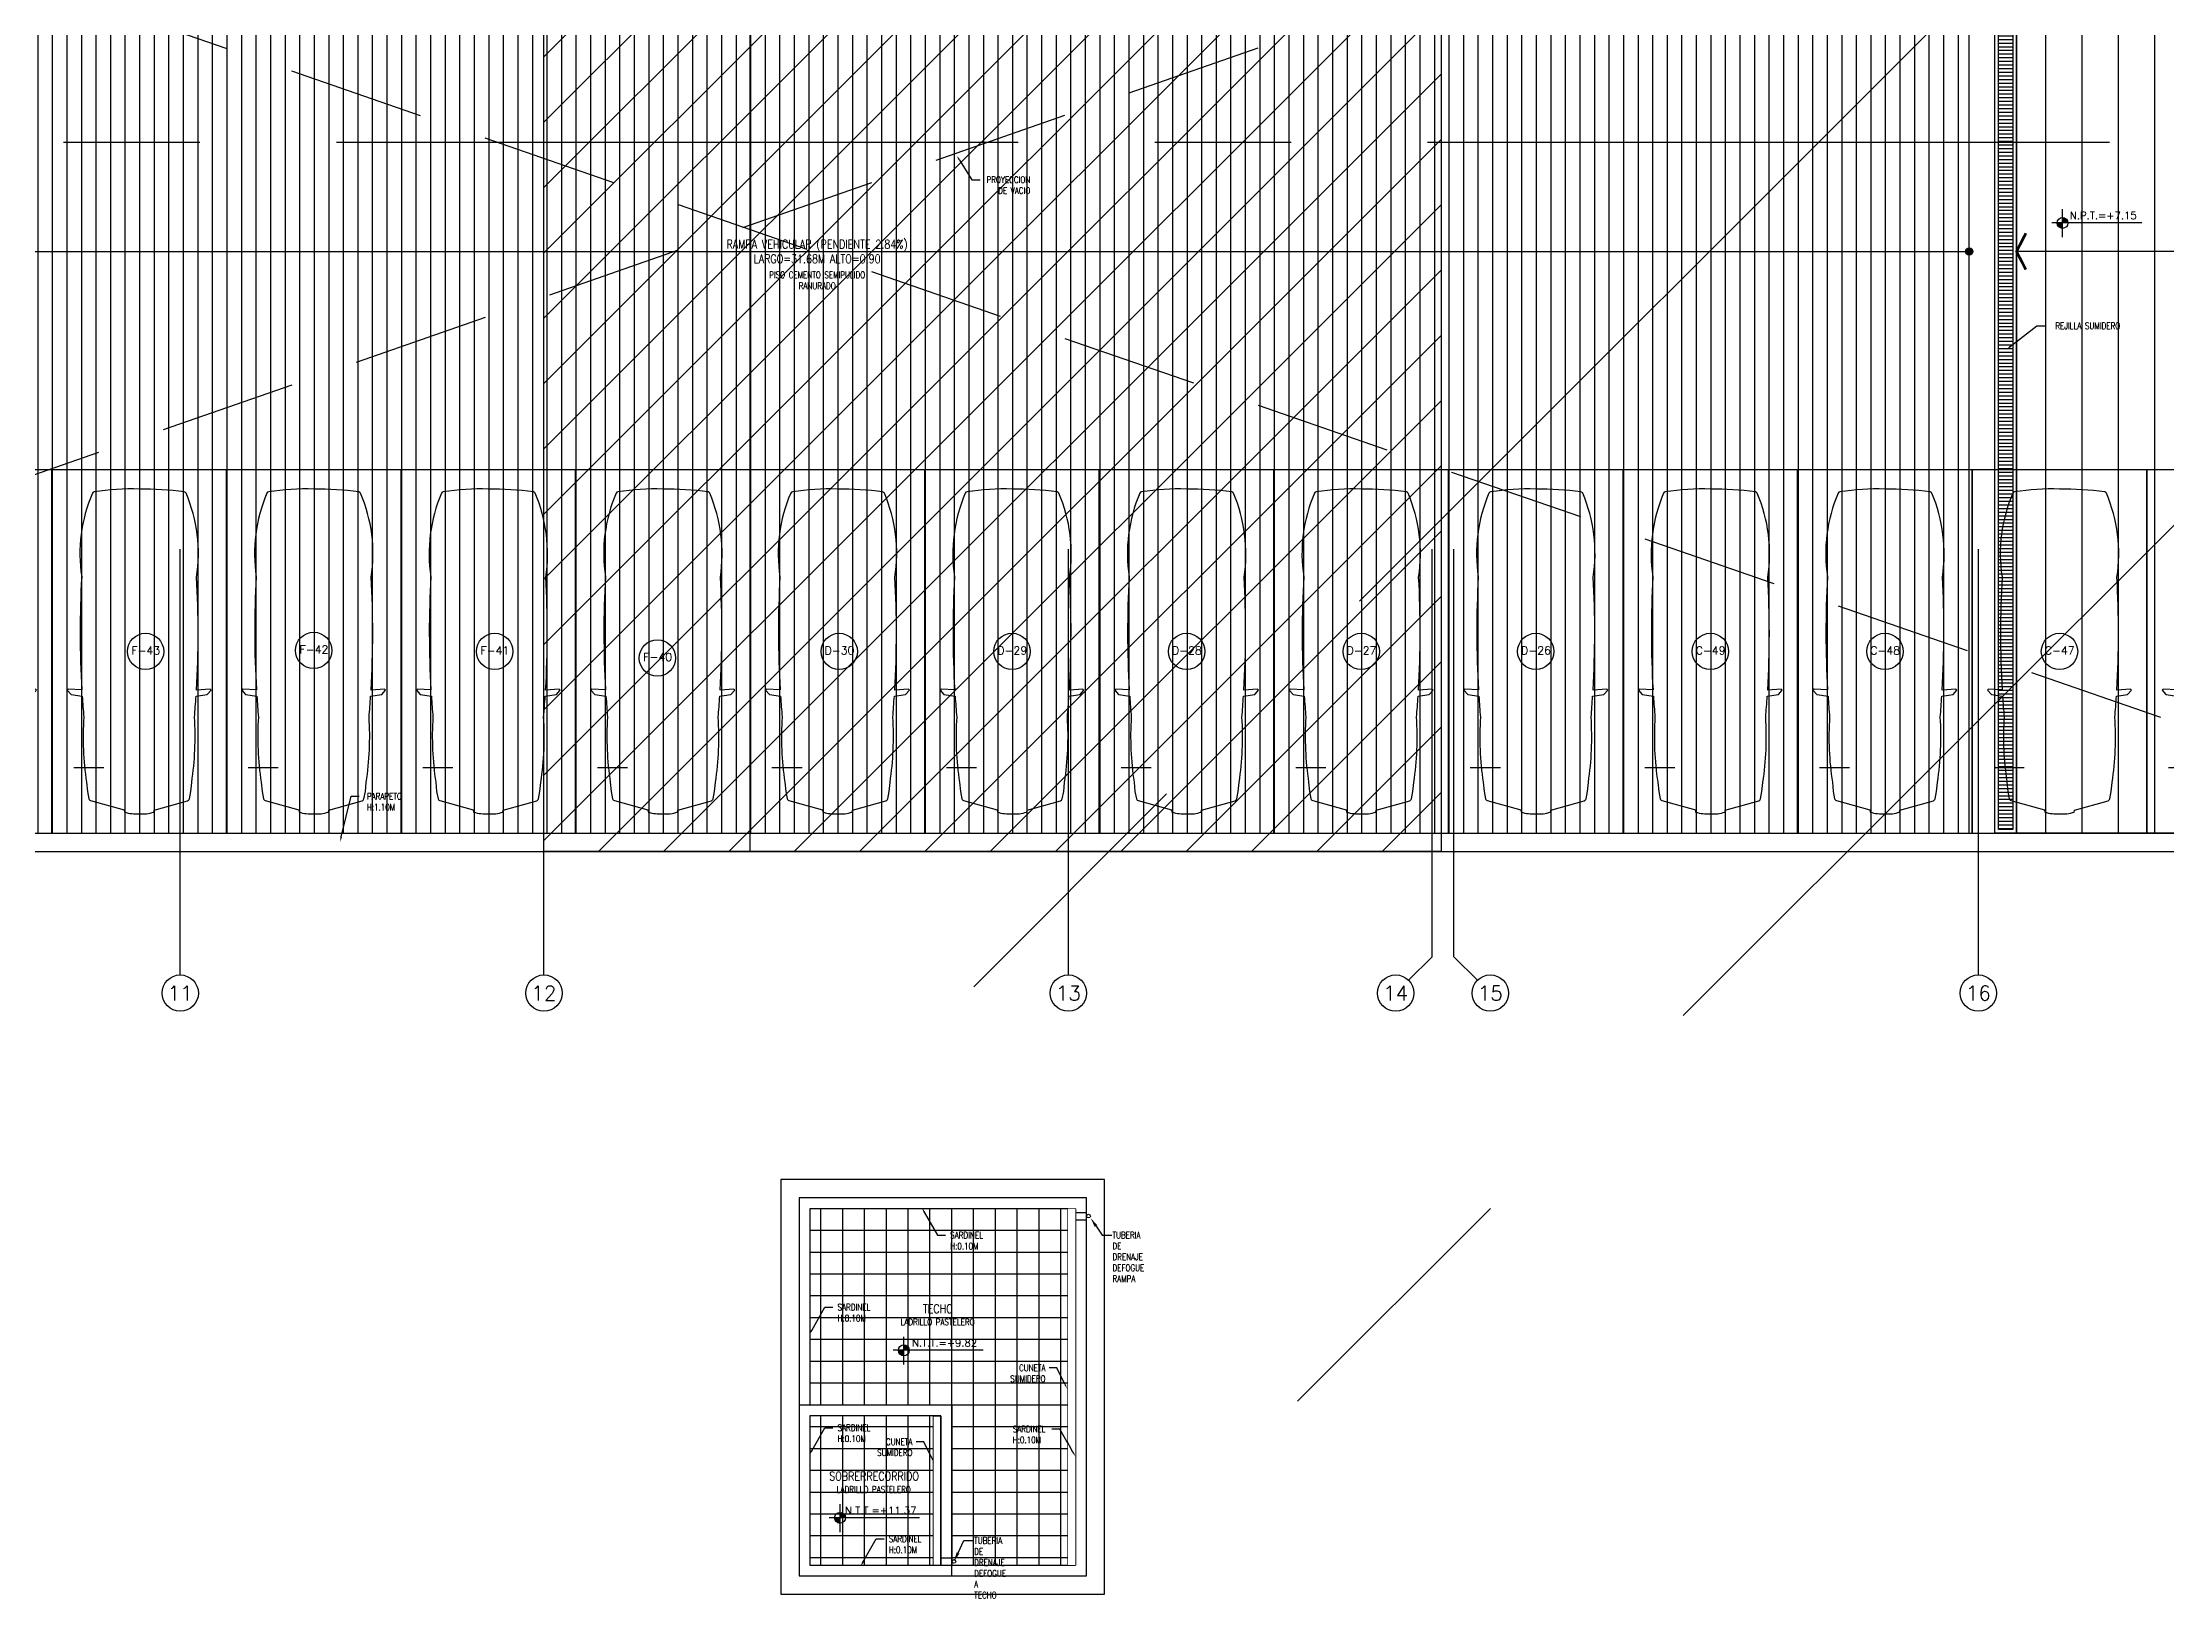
# Model space of a CAD drawing. Extents: x 226317 to 226469, y 8188101 to 8188260.
# Drawn here: x 226408.38 to 226437.58, y 8188101.36 to 8188122.78 of the extents above; entities that cross this region are included whole.
import ezdxf
from ezdxf import colors
from ezdxf.entities.mleader import LeaderData, LeaderLine
from ezdxf.enums import TextEntityAlignment as Align
from ezdxf.math import Vec2, Vec3

# ---------------------------------------------------------------- set-up
doc = ezdxf.new("R2010")
doc.units = 0
doc.header["$LTSCALE"] = 15
doc.set_wipeout_variables(frame=1)
for name, pattern in [('CENTER', [2, 1.25, -0.25, 0.25, -0.25]), ('HIDDEN2', [0.1875, 0.125, -0.0625]), ('PHANTOM', [2.5, 1.25, -0.25, 0.25, -0.25, 0.25, -0.25]), ('PHANTOM2', [1.25, 0.625, -0.125, 0.125, -0.125, 0.125, -0.125])]:
    doc.linetypes.add(name, pattern=pattern)
doc.layers.get('0').update_dxf_attribs({"color": 250})
for name, color, linetype in [('A-EJES', 250, 'PHANTOM'), ('A-HATCH', 250, 'Continuous'), ('A-LINEAS', 250, 'Continuous'), ('A-MOBILIARIO', 250, 'Continuous'), ('A-MURO BAJO', 250, 'Continuous'), ('A-NIVELES-NPT', 252, 'Continuous'), ('A-NUMERO ESTAC', 250, 'Continuous'), ('A-PROYECCIONES', 250, 'HIDDEN2'), ('A-TEXTO-ACABADO PISO', 250, 'Continuous'), ('A-TEXTO-AMBIENTES', 252, 'Continuous'), ('A-TEXTO-INDICACIONES', 250, 'Continuous'), ('A_50_CortesElev', 250, 'CENTER'), ('Cotas', 250, 'Continuous'), ('DLP_MURO BAJO', 250, 'Continuous'), ('HATCH', 250, 'Continuous'), ('L6 Linea fina', 141, 'Continuous')]:
    doc.layers.add(name, color=color, linetype=linetype)
doc.layers.add('A-MURO ALTO', color=250, linetype='Continuous', lineweight=30)
doc.styles.add('R80', font='romans.shx', dxfattribs={"width": 0.8, "oblique": 15, "height": 0.1})
doc.styles.add('ROMANS', font='romans.shx', dxfattribs={"width": 0.8})
doc.styles.add('TXT_COTAS', font='romans.shx', dxfattribs={"width": 0.8})

# ---------------------------------------------------------------- blocks, each defined once
blk = doc.blocks.new('*U78')
at = {"ltscale": 0.5}
blk.add_line((2.1, 4.097), (1.687, 4.097), dxfattribs=at)
blk.add_lwpolyline([(0, 0), (2.4, 0), (2.4, 5), (0, 5)], close=True, dxfattribs=at)
blk.add_lwpolyline([(1.988, 3.029), (2.175, 3.018), (2.189, 3.033), (2.136, 3.092), (1.982, 3.115, 0.005253), (1.961, 3.403, 0.053235), (1.923, 4.298), (1.91, 4.424), (1.891, 4.525), (1.886, 4.535, 0.218656), (1.867, 4.551), (1.406, 4.68), (1.402, 4.708, 0.091554), (1.2, 4.734, 0.09162), (0.998, 4.709), (0.994, 4.682), (0.533, 4.552, 0.218656), (0.514, 4.536), (0.509, 4.527), (0.49, 4.425), (0.477, 4.3, 0.053235), (0.439, 3.404, 0.005253), (0.418, 3.116), (0.264, 3.093), (0.211, 3.034), (0.225, 3.019), (0.412, 3.03, 0.028265), (0.41, 1.476, 0.139924), (0.555, 0.325, 0.272148), (0.579, 0.306, 0.035353), (1.2, 0.266, 0.045639), (1.819, 0.305, 0.272148), (1.843, 0.324, 0.139889), (1.99, 1.475, 0.028265)], format="xyb", close=True, dxfattribs=at)
blk = doc.blocks.new('EJES 1P')
at = {"layer": 'A-EJES', "linetype": 'PHANTOM2'}
for p, q in [((80.091, -18.221), (80.414, -17.898)), ((81.038, -18.221), (80.714, -17.898))]:
    blk.add_line(p, q, dxfattribs=at)
for points in [[(63.204, -18.151), (63.204, -12.292)], [(68.204, -18.151), (68.204, -12.292)], [(75.414, -18.151), (75.414, -12.292)], [(80.414, -17.898), (80.414, -12.292)], [(80.714, -17.898), (80.714, -12.292)], [(87.924, -18.151), (87.924, -12.292)]]:
    blk.add_lwpolyline(points, dxfattribs=at)
at = {"layer": 'A-EJES', "linetype": 'Continuous'}
for centre in [(63.204, -18.398), (68.204, -18.398), (75.414, -18.398), (79.914, -18.398), (81.214, -18.398), (87.924, -18.398)]:
    blk.add_circle(centre, 0.25, dxfattribs=at)
at = {"layer": 'A-EJES', "linetype": 'Continuous', "style": 'ROMANS'}
for s, p in [('11', (63.204, -18.398)), ('12', (68.204, -18.398)), ('13', (75.414, -18.398)), ('14', (79.914, -18.398)), ('15', (81.214, -18.398)), ('16', (87.924, -18.398))]:
    blk.add_text(s, height=0.2, dxfattribs=at).set_placement(p, align=Align.MIDDLE_CENTER)
blk = doc.blocks.new('Cortes-Elev.')
at = {"layer": 'A_50_CortesElev', "linetype": 'CENTER', "ltscale": 0.5}
blk.add_lwpolyline([(103.931, 28.354), (-19.094, 28.354)], dxfattribs=at)
blk = doc.blocks.new('EJE')
at = {"linetype": 'Continuous'}
blk.add_circle((0, 0), 0.5, dxfattribs=at)
at = {"layer": 'A-TEXTO-INDICACIONES', "style": 'ROMANS'}
blk.add_attdef('EJE', text='', height=0.22, rotation=0, dxfattribs=at).set_placement((0.007, 0.028), align=Align.MIDDLE_CENTER)
blk = doc.blocks.new('SIM NIVEL PLANTA')
at = {"linetype": 'Continuous'}
h = blk.add_hatch(dxfattribs=at)
h.set_pattern_fill('_USER', color=256, scale=0.099996, angle=45, style=0, pattern_type=0)
h.set_pattern_definition([(45, (35396.10581, 26516.4892), (-0.0707080889, 0.0707080889), [])])
h.paths.add_polyline_path([(-17.03, 0), (-15.53, 0, 0.409209), (-17.03, 1.47)])
h.paths.add_polyline_path([(-18.53, 0, 0.419236), (-17.03, -1.53), (-17.03, 0)])
for p, q in [((4.81, 0), (-20, 0)), ((-17.03, -3.97), (-17.03, 3.72))]:
    blk.add_line(p, q)
blk.add_circle((-17.03, -0.03), 1.5, dxfattribs=at)
at = {"style": 'R80'}
blk.add_attdef('N.P.T.+0.00', text='', height=2.03, dxfattribs=at).set_placement((-5.83, 2.01), align=Align.MIDDLE_CENTER)
blk = doc.blocks.new('A$C8f3d62b0')
for points in [[(3.56, 4.92), (3.66, 4.92), (3.66, 0.02), (3.56, 0.02)], [(1.71, 2.069), (1.81, 2.069), (1.81, 0.02), (1.71, 0.02)]]:
    blk.add_lwpolyline(points, close=True)
at = {"color": 6}
for centre in [(3.84, 4.82), (1.99, 0.071)]:
    blk.add_circle(centre, 0.025, dxfattribs=at)
at = {"layer": 'A-TEXTO-INDICACIONES'}
ml = blk.add_multileader_mtext('Standard', dxfattribs=at)
ml.set_content('\\pxsm1,ql,t16;SARDINEL H:0.10M', color=256, style='TXT_COTAS')
ml.set_leader_properties(color=256)
ml.build(insert=Vec2(0, 0))
ml.multileader.update_dxf_attribs({"dogleg_length": 0.11, "arrow_head_size": 0.07})
ctx = ml.context
ctx.base_point, ctx.char_height, ctx.arrow_head_size, ctx.landing_gap_size, ctx.plane_origin = Vec3(1.873, 4.557), 0.09, 0.07, 0.05, Vec3(1.546, 4.749)
ctx.text_align_type = 2
notes = []
notes.append((ctx, [(0, (1, 1, 0), (1.763, 4.557), (1, 0), 0.11, [(0, [(1.548, 4.935)], 0, [])])]))
ctx.mtext.insert, ctx.mtext.width, ctx.mtext.defined_height, ctx.mtext.alignment, ctx.mtext.flow_direction = Vec3(2.41, 4.602), 0.472, 0.437, 3, 5
ml = blk.add_multileader_mtext('Standard', dxfattribs=at)
ml.set_content('\\pxsm1,ql,t16;TUBERIA DE DRENAJE DEFOGUE RAMPA', color=256, style='ROMANS')
ml.set_leader_properties(color=7)
ml.build(insert=Vec2(0, 0))
ml.multileader.update_dxf_attribs({"dogleg_length": 1.307, "arrow_head_size": 0.13, "scale": 0.1})
ctx = ml.context
ctx.base_point, ctx.scale, ctx.char_height, ctx.arrow_head_size, ctx.landing_gap_size, ctx.plane_origin = Vec3(4.159, 4.558), 0.1, 0.09, 0.13, 0.01, Vec3(3.949, 4.188)
notes.append((ctx, [(0, (1, 1, 0), (4.028, 4.558), (1, 0), 0.131, [(0, [(3.87, 4.79)], 0, [])])]))
ctx.mtext.insert, ctx.mtext.width, ctx.mtext.defined_height, ctx.mtext.flow_direction = Vec3(4.169, 4.603), 1.25953, 0.0437, 5
ml = blk.add_multileader_mtext('Standard', dxfattribs=at)
ml.set_content('\\pxsm1,ql,t16;SARDINEL H:0.10M', color=256, style='TXT_COTAS')
ml.set_leader_properties(color=256)
ml.build(insert=Vec2(0, 0))
ml.multileader.update_dxf_attribs({"dogleg_length": 0.11, "arrow_head_size": 0.07})
ctx = ml.context
ctx.base_point, ctx.char_height, ctx.arrow_head_size, ctx.landing_gap_size, ctx.plane_origin = Vec3(0.325, 3.566), 0.09, 0.07, 0.05, Vec3(-0.002, 3.374)
ctx.text_align_type = 2
notes.append((ctx, [(0, (1, 1, 0), (0.215, 3.566), (1, 0), 0.11, [(0, [(0, 3.187)], 0, [])])]))
ctx.mtext.insert, ctx.mtext.width, ctx.mtext.defined_height, ctx.mtext.alignment, ctx.mtext.flow_direction = Vec3(0.862, 3.611), 0.472, 0.437, 3, 5
ml = blk.add_multileader_mtext('Standard', dxfattribs=at)
ml.set_content('\\pxsm1,ql,t16;SARDINEL H:0.10M', color=256, style='TXT_COTAS')
ml.set_leader_properties(color=256)
ml.build(insert=Vec2(0, 0))
ml.multileader.update_dxf_attribs({"dogleg_length": 0.11, "arrow_head_size": 0.07})
ctx = ml.context
ctx.base_point, ctx.char_height, ctx.arrow_head_size, ctx.landing_gap_size, ctx.plane_origin = Vec3(0.325, 1.909), 0.09, 0.07, 0.05, Vec3(-0.002, 1.717)
ctx.text_align_type = 2
notes.append((ctx, [(0, (1, 1, 0), (0.215, 1.909), (1, 0), 0.11, [(0, [(0, 1.531)], 0, [])])]))
ctx.mtext.insert, ctx.mtext.width, ctx.mtext.defined_height, ctx.mtext.alignment, ctx.mtext.flow_direction = Vec3(0.862, 1.954), 0.472, 0.437, 3, 5
ml = blk.add_multileader_mtext('Standard', dxfattribs=at)
ml.set_content('\\pxsm1,ql,t16;TUBERIA DE DRENAJE DEFOGUE A TECHO', color=256, style='ROMANS')
ml.set_leader_properties(color=7)
ml.build(insert=Vec2(0, 0))
ml.multileader.update_dxf_attribs({"dogleg_length": 1.307, "arrow_head_size": 0.13, "scale": 0.1})
ctx = ml.context
ctx.base_point, ctx.scale, ctx.char_height, ctx.arrow_head_size, ctx.landing_gap_size, ctx.plane_origin = Vec3(2.258, 0.357), 0.1, 0.09, 0.13, 0.01, Vec3(2.048, -0.012)
notes.append((ctx, [(0, (1, 1, 0), (2.127, 0.357), (1, 0), 0.131, [(0, [(1.99, 0.07)], 0, [])])]))
ctx.mtext.insert, ctx.mtext.width, ctx.mtext.defined_height, ctx.mtext.flow_direction = Vec3(2.268, 0.402), 1.25953, 0.0437, 5
for ctx, leaders in notes:
    for number, flags, end, landing, length, lines in leaders:
        leader = LeaderData()
        leader.index, (leader.has_last_leader_line, leader.has_dogleg_vector, leader.attachment_direction) = number, flags
        leader.last_leader_point, leader.dogleg_vector, leader.dogleg_length = Vec3(end), Vec3(landing), length
        for number, points, colour, breaks in lines:
            line = LeaderLine()
            line.index, line.vertices, line.color, line.breaks = number, Vec3.list(points), colors.encode_raw_color(colour), breaks
            leader.lines.append(line)
        ctx.leaders.append(leader)
for points in [[(3.56, 0.02), (3.56, 4.92), (3.66, 4.92), (3.66, 0.02)], [(1.81, 0.02), (1.81, 2.069), (1.71, 2.069), (1.71, 0.02)]]:
    blk.add_wipeout(points)
at = {"layer": 'A-PROYECCIONES', "ltscale": 0.5}
for p, q in [((3.66, 4.87), (3.81, 4.87)), ((3.66, 4.77), (3.81, 4.77)), ((1.81, 0.12), (1.96, 0.12)), ((1.81, 0.02), (1.96, 0.02))]:
    blk.add_line(p, q, dxfattribs=at)
at = {"layer": 'A-TEXTO-INDICACIONES'}
ml = blk.add_multileader_mtext('Standard', dxfattribs=at)
ml.set_content('\\pxsm1,t16;CUNETA SUMIDERO', color=256, style='TXT_COTAS')
ml.set_leader_properties(color=256)
ml.build(insert=Vec2(0, 0))
ml.multileader.update_dxf_attribs({"dogleg_length": 0.05, "arrow_head_size": 0.07})
ctx = ml.context
ctx.base_point, ctx.char_height, ctx.arrow_head_size, ctx.landing_gap_size, ctx.plane_origin = Vec3(2.681, 2.732), 0.09, 0.07, 0.05, Vec3(3.697, 2.357)
ctx.text_align_type = 2
notes = []
notes.append((ctx, [(0, (1, 1, 0), (3.406, 2.732), (-1, 0), 0.107, [(0, [(3.547, 2.443)], 0, [])])]))
ctx.mtext.insert, ctx.mtext.width, ctx.mtext.defined_height, ctx.mtext.alignment, ctx.mtext.flow_direction = Vec3(3.249, 2.777), 0.58325, 0.805, 3, 5
ml = blk.add_multileader_mtext('Standard', dxfattribs=at)
ml.set_content('\\pxsm1,t16;CUNETA SUMIDERO', color=256, style='TXT_COTAS')
ml.set_leader_properties(color=256)
ml.build(insert=Vec2(0, 0))
ml.multileader.update_dxf_attribs({"dogleg_length": 0.05, "arrow_head_size": 0.07})
ctx = ml.context
ctx.base_point, ctx.char_height, ctx.arrow_head_size, ctx.landing_gap_size, ctx.plane_origin = Vec3(0.852, 1.716), 0.09, 0.07, 0.05, Vec3(1.867, 1.341)
ctx.text_align_type = 2
notes.append((ctx, [(0, (1, 1, 0), (1.576, 1.716), (-1, 0), 0.107, [(0, [(1.717, 1.427)], 0, [])])]))
ctx.mtext.insert, ctx.mtext.width, ctx.mtext.defined_height, ctx.mtext.alignment, ctx.mtext.flow_direction = Vec3(1.419, 1.761), 0.58325, 0.805, 3, 5
ml = blk.add_multileader_mtext('Standard', dxfattribs=at)
ml.set_content('\\pxsm1,ql,t16;SARDINEL H:0.10M', color=256, style='TXT_COTAS')
ml.set_leader_properties(color=256)
ml.build(insert=Vec2(0, 0))
ml.multileader.update_dxf_attribs({"dogleg_length": 0.11, "arrow_head_size": 0.07})
ctx = ml.context
ctx.base_point, ctx.char_height, ctx.arrow_head_size, ctx.landing_gap_size, ctx.plane_origin = Vec3(2.748, 1.891), 0.09, 0.07, 0.05, Vec3(3.662, 1.699)
notes.append((ctx, [(0, (1, 1, 0), (3.445, 1.891), (-1, 0), 0.11, [(0, [(3.66, 1.513)], 0, [])])]))
ctx.mtext.insert, ctx.mtext.width, ctx.mtext.defined_height, ctx.mtext.flow_direction = Vec3(2.798, 1.936), 0.472, 0.437, 5
ml = blk.add_multileader_mtext('Standard', dxfattribs=at)
ml.set_content('\\pxsm1,ql,t16;SARDINEL H:0.10M', color=256, style='TXT_COTAS')
ml.set_leader_properties(color=256)
ml.build(insert=Vec2(0, 0))
ml.multileader.update_dxf_attribs({"dogleg_length": 0.11, "arrow_head_size": 0.07})
ctx = ml.context
ctx.base_point, ctx.char_height, ctx.arrow_head_size, ctx.landing_gap_size, ctx.plane_origin = Vec3(1.029, 0.379), 0.09, 0.07, 0.05, Vec3(0.702, 0.186)
ctx.text_align_type = 2
notes.append((ctx, [(0, (1, 1, 0), (0.919, 0.379), (1, 0), 0.11, [(0, [(0.704, 0)], 0, [])])]))
ctx.mtext.insert, ctx.mtext.width, ctx.mtext.defined_height, ctx.mtext.alignment, ctx.mtext.flow_direction = Vec3(1.566, 0.424), 0.472, 0.437, 3, 5
for ctx, leaders in notes:
    for number, flags, end, landing, length, lines in leaders:
        leader = LeaderData()
        leader.index, (leader.has_last_leader_line, leader.has_dogleg_vector, leader.attachment_direction) = number, flags
        leader.last_leader_point, leader.dogleg_vector, leader.dogleg_length = Vec3(end), Vec3(landing), length
        for number, points, colour, breaks in lines:
            line = LeaderLine()
            line.index, line.vertices, line.color, line.breaks = number, Vec3.list(points), colors.encode_raw_color(colour), breaks
            leader.lines.append(line)
        ctx.leaders.append(leader)

msp = doc.modelspace()

# ---------------------------------------------------------------- hatches: boundary and pattern name
h = msp.add_hatch()
h.set_pattern_fill('_USER', color=8, scale=0.05, pattern_type=0)
h.set_pattern_definition([(0, (-2.04117, -32.52344), (0, 0.05), [])])
h.paths.add_polyline_path([(226435.2671, 8188127.8595), (226435.4671, 8188127.8595), (226435.4671, 8188111.9596), (226435.2671, 8188111.9596)])
h = msp.add_hatch(color=8)
h.dxf.hatch_style = 1
edge = h.paths.add_edge_path()
edge.add_arc((226434.8671, 8188119.9096), 0.05, 0, 360)
at = {"layer": 'A-HATCH'}
h = msp.add_hatch(dxfattribs=at)
h.set_pattern_fill('_USER', color=8, scale=0.2, angle=90, pattern_type=0)
h.set_pattern_definition([(90, (226435.11709, 8188120.0992), (-0.2, 1e-17), [])])
h.paths.add_polyline_path([(226403.1871, 8188111.9096), (226434.8671, 8188111.9096), (226434.8671, 8188127.9096), (226403.1871, 8188127.9096)])
h = msp.add_hatch(dxfattribs=at)
h.set_pattern_fill('_USER', color=8, scale=0.5, angle=90, pattern_type=0)
h.set_pattern_definition([(90, (226435.4171, 8188119.9623), (-0.5, 3e-17), [])])
edge = h.paths.add_edge_path()
edge.add_line((226463.7071, 8188116.9097), (226463.7071, 8188111.9097))
edge.add_line((226463.7071, 8188111.9097), (226435.5171, 8188111.9096))
edge.add_line((226435.5171, 8188111.9096), (226435.5171, 8188127.9096))
edge.add_line((226435.5171, 8188127.9096), (226439.9921, 8188127.9097))
edge.add_line((226439.9921, 8188127.9097), (226439.9921, 8188122.9097))
edge.add_line((226439.9921, 8188122.9097), (226441.9421, 8188122.9097))
edge.add_line((226441.9421, 8188122.9097), (226441.9421, 8188122.8097))
edge.add_line((226441.9421, 8188122.8097), (226443.9421, 8188122.8097))
edge.add_line((226443.9421, 8188122.8097), (226443.9421, 8188127.9097))
edge.add_line((226443.9421, 8188127.9097), (226447.0656, 8188127.9097))
edge.add_arc((226455.3778, 8188122.9099), 9.7, 148.97329, 180.00151)
edge.add_line((226445.6778, 8188122.9097), (226452.0778, 8188122.9099))
edge.add_arc((226455.3778, 8188122.9099), 3.3, 53.31649, 180.00107, ccw=False)
edge.add_line((226457.3492, 8188125.5563), (226457.3492, 8188122.91))
edge.add_line((226457.3492, 8188122.91), (226464.8782, 8188122.9101))
edge.add_line((226464.8782, 8188122.9101), (226464.5974, 8188116.9097))
edge.add_line((226464.5974, 8188116.9097), (226463.7071, 8188116.9097))
h.paths.add_polyline_path([(226463.6071, 8188111.9097), (226463.3071, 8188111.9097), (226463.3071, 8188122.91), (226463.6071, 8188122.91)], flags=16)
at = {"layer": 'HATCH'}
h = msp.add_hatch(dxfattribs=at)
h.set_pattern_fill('_USER', color=8, scale=0.3, double=1, pattern_type=0)
h.set_pattern_definition([(0, (226420.87888, 8188104.05074), (0, 0.3), []), (90, (226420.87888, 8188104.05074), (-0.3, 2e-17), [])])
h.paths.add_polyline_path([(226420.8789, 8188104.0507), (226420.8789, 8188101.846), (226422.5789, 8188101.846), (226422.5789, 8188106.7452), (226418.9289, 8188106.7452), (226418.9289, 8188104.0463)])
h.paths.add_polyline_path([(226418.9289, 8188101.846), (226420.7289, 8188101.846), (226420.7289, 8188103.8963), (226418.9289, 8188103.8963)])
at = {"layer": 'L6 Linea fina'}
h = msp.add_hatch(dxfattribs=at)
h.set_pattern_fill('ANSI31', color=4, scale=0.2)
h.set_pattern_definition([(45, (0, -80), (-0.449012806053, 0.449012806053), [])])
h.paths.add_polyline_path([(226415.2721, 8188128.1096), (226420.8531, 8188128.1096), (226420.8531, 8188128.9595), (226424.8032, 8188128.9595), (226424.8032, 8188128.1096), (226427.6071, 8188128.1096), (226427.6071, 8188111.6595), (226415.2721, 8188111.6595)])

# ---------------------------------------------------------------- linework, layer by layer
msp.add_line((226403.1871, 8188119.9096), (226434.8671, 8188119.9096))
at = {"color": 8}
msp.add_line((226463.3071, 8188119.91), (226435.5171, 8188119.9095), dxfattribs=at)
for points in [[(226435.2171, 8188127.9096), (226435.5171, 8188127.9096), (226435.5171, 8188111.9096), (226435.2171, 8188111.9096)], [(226435.2671, 8188127.8595), (226435.4671, 8188127.8595), (226435.4671, 8188111.9596), (226435.2671, 8188111.9596)]]:
    msp.add_lwpolyline(points, close=True, dxfattribs=at)
at = {"color": 8, "const_width": 0.0375}
msp.add_lwpolyline([(226435.6442, 8188120.161), (226435.5171, 8188119.9095), (226435.6442, 8188119.661)], dxfattribs=at)
msp.add_lwpolyline([(226435.6442, 8188120.161), (226435.5171, 8188119.9095), (226435.6442, 8188119.661)], dxfattribs=at)
at = {"color": 8}
msp.add_circle((226434.8671, 8188119.9096), 0.05, dxfattribs=at)
at = {"layer": 'A-LINEAS'}
msp.add_lwpolyline([(226403.1871, 8188111.9096), (226434.8671, 8188111.9096), (226434.8671, 8188127.9096), (226403.1871, 8188127.9096)], close=True, dxfattribs=at)
at = {"layer": 'A-LINEAS', "color": 8}
msp.add_lwpolyline([(226463.7071, 8188116.9097), (226463.7071, 8188111.9097), (226435.5171, 8188111.9096), (226435.5171, 8188127.9096), (226439.9921, 8188127.9097), (226439.9921, 8188122.9097), (226441.9421, 8188122.9097), (226441.9421, 8188122.8097), (226443.9421, 8188122.8097), (226443.9421, 8188127.9097), (226447.0656, 8188127.9097, 0.1362194), (226445.6778, 8188122.9097), (226452.0778, 8188122.9099, -0.6169171), (226457.3492, 8188125.5563), (226457.3492, 8188122.91), (226464.8782, 8188122.9101), (226464.5974, 8188116.9097)], format="xyb", close=True, dxfattribs=at)
at = {"layer": 'A-MURO ALTO', "color": 8}
msp.add_lwpolyline([(226418.7789, 8188101.696), (226420.8789, 8188101.696), (226420.8789, 8188104.0463), (226418.7789, 8188104.0463)], close=True, dxfattribs=at)
at = {"layer": 'A-MURO BAJO'}
for points in [[(226330.6266, 8188118.3465), (226332.2138, 8188111.6596), (226463.9571, 8188111.6596)], [(226348.3928, 8188111.9096), (226463.7071, 8188111.9096), (226463.7071, 8188116.9096)]]:
    msp.add_lwpolyline(points, dxfattribs=at)
at = {"layer": 'A-MURO BAJO', "color": 8}
for points in [[(226418.7789, 8188101.696), (226422.7289, 8188101.696), (226422.7289, 8188106.8952), (226418.7789, 8188106.8952)], [(226420.8789, 8188104.0507), (226420.8789, 8188101.846), (226422.5789, 8188101.846), (226422.5789, 8188106.7452), (226418.9289, 8188106.7452), (226418.9289, 8188104.0463)]]:
    msp.add_lwpolyline(points, close=True, dxfattribs=at)
at = {"layer": 'A-PROYECCIONES'}
for p, q in [((226394.1071, 8188111.9027), (226439.9921, 8188127.9096)), ((226395.8521, 8188127.9096), (226442.1071, 8188111.9096))]:
    msp.add_line(p, q, dxfattribs=at)
at = {"layer": 'A_50_CortesElev', "color": 8}
for points in [[(226439.7421, 8188128.3596), (226418.5289, 8188107.1464)], [(226444.1932, 8188122.6596), (226422.9799, 8188101.4464)]]:
    msp.add_lwpolyline(points, dxfattribs=at)
at = {"layer": 'A_50_CortesElev', "color": 8, "lineweight": 30}
msp.add_lwpolyline([(226418.5289, 8188101.4464), (226422.9799, 8188101.4464), (226422.9799, 8188107.1464), (226418.5289, 8188107.1464)], close=True, dxfattribs=at)
at = {"layer": 'Cotas', "color": 8}
msp.add_line((226418.1071, 8188111.6596), (226418.1071, 8188129.3263), dxfattribs=at)
at = {"layer": 'L6 Linea fina', "color": 8}
msp.add_lwpolyline([(226415.2721, 8188128.1096), (226420.8531, 8188128.1096), (226420.8531, 8188128.9595), (226424.8032, 8188128.9595), (226424.8032, 8188128.1096), (226427.6071, 8188128.1096), (226427.6071, 8188111.6595), (226415.2721, 8188111.6595)], close=True, dxfattribs=at)

# ---------------------------------------------------------------- block references
msp.add_blockref('EJES 1P', (226347.0678, 8188128.1096))
at = {"layer": 'A-MOBILIARIO', "rotation": 180}
for p in [(226408.5071, 8188116.9096), (226410.9071, 8188116.9096), (226413.3071, 8188116.9096), (226415.7071, 8188116.9096)]:
    msp.add_blockref('*U78', p, dxfattribs=at)
at = {"layer": 'A-MOBILIARIO', "color": 8, "rotation": 180}
for p in [(226418.1071, 8188116.9096), (226420.5071, 8188116.9096), (226422.9071, 8188116.9096), (226425.3071, 8188116.9096), (226427.7071, 8188116.9096), (226430.1071, 8188116.9096), (226432.5071, 8188116.9096), (226434.9071, 8188116.9096), (226437.3071, 8188116.9096), (226439.7071, 8188116.9096)]:
    msp.add_blockref('*U78', p, dxfattribs=at)
at = {"layer": 'A-NIVELES-NPT', "color": 8, "xscale": 0.05, "yscale": 0.05, "zscale": 0.05}
for p, values in [((226437.0002, 8188120.3044), {'N.P.T.+0.00': 'N.P.T.=+7.15'}), ((226421.0714, 8188104.8009), {'N.P.T.+0.00': 'N.T.T.=+9.82'}), ((226420.1942, 8188102.4978, 0), {'N.P.T.+0.00': 'N.T.T.=+11.37'})]:
    msp.add_blockref('SIM NIVEL PLANTA', p, dxfattribs=at).add_auto_attribs(values)
at = {"layer": 'A-NUMERO ESTAC', "xscale": 0.5, "yscale": 0.5, "zscale": 0.5}
for p, values in [((226409.795, 8188114.4096), {'EJE': 'F-43'}), ((226412.1071, 8188114.4234), {'EJE': 'F-42'})]:
    msp.add_blockref('EJE', p, dxfattribs=at).add_auto_attribs(values)
at = {"layer": 'A-NUMERO ESTAC', "color": 8, "xscale": 0.5, "yscale": 0.5, "zscale": 0.5}
for p, values in [((226414.595, 8188114.4096), {'EJE': 'F-41'}), ((226416.8324, 8188114.319), {'EJE': 'F-40'}), ((226419.3316, 8188114.4096), {'EJE': 'D-30'}), ((226421.7071, 8188114.4096), {'EJE': 'D-29'}), ((226424.1071, 8188114.4096), {'EJE': 'D-28'}), ((226426.5071, 8188114.4096), {'EJE': 'D-27'}), ((226428.9071, 8188114.4099), {'EJE': 'D-26'}), ((226431.3071, 8188114.4097), {'EJE': 'C-49'}), ((226433.7071, 8188114.4097), {'EJE': 'C-48'}), ((226436.1071, 8188114.4097), {'EJE': 'C-47'})]:
    msp.add_blockref('EJE', p, dxfattribs=at).add_auto_attribs(values)
at = {"layer": 'A_50_CortesElev'}
msp.add_blockref('Cortes-Elev.', (226362.8621, 8188093.0552), dxfattribs=at)
at = {"layer": 'DLP_MURO BAJO'}
msp.add_blockref('EJES 1P', (226347.0678, 8188128.1096), dxfattribs=at)

# ---------------------------------------------------------------- texts
at = {"layer": 'A-TEXTO-ACABADO PISO', "color": 8, "char_height": 0.09, "attachment_point": 2, "style": 'ROMANS'}
for s, insert in [('PISO CEMENTO SEMIPULIDO RANURADO', (226419.0282, 8188119.6328)), ('LADRILLO PASTELERO', (226420.6832, 8188105.2339)), ('LADRILLO PASTELERO', (226419.8061, 8188102.9308, 0))]:
    msp.add_mtext_dynamic_manual_height_columns(s, width=1.586307, gutter_width=12.5, heights=[0], dxfattribs=dict(at, insert=insert))
at = {"layer": 'A-TEXTO-AMBIENTES', "color": 8, "char_height": 0.12, "attachment_point": 5, "style": 'ROMANS'}
for s, insert, width in [('RAMPA VEHICULAR (PENDIENTE 2.84%)\\PLARGO=31.68M ALTO=0.90 ', (226419.0271, 8188119.9096), 7.191569), ('TECHO', (226420.6881, 8188105.3711, 0), 2.556211), ('SOBRERRECORRIDO', (226419.811, 8188103.068), 2.556211)]:
    msp.add_mtext(s, dxfattribs=dict(at, insert=insert, width=width))

# ---------------------------------------------------------------- leaders
at = {"layer": 'A-TEXTO-INDICACIONES', "color": 8}
ml = msp.add_multileader_mtext('Standard', dxfattribs=at)
ml.set_content('PROYECCION DE VACIO', color=8, style='TXT_COTAS')
ml.set_leader_properties(color=256)
ml.build(insert=Vec2(0, 0))
ml.multileader.update_dxf_attribs({"dogleg_length": 0.1105, "arrow_head_size": 0.07})
ctx = ml.context
ctx.base_point, ctx.char_height, ctx.arrow_head_size, ctx.landing_gap_size, ctx.plane_origin = Vec3(226421.2668, 8188120.8971), 0.09, 0.07, 0.05, Vec3(226421.003, 8188120.4569)
ctx.text_align_type = 2
notes = []
notes.append((ctx, [(0, (1, 1, 0), (226421.1563, 8188120.8971), (1, 0), 0.1105, [(0, [(226420.9469, 8188121.2272)], 0, [])])]))
ctx.mtext.insert, ctx.mtext.width, ctx.mtext.defined_height, ctx.mtext.alignment, ctx.mtext.flow_direction = Vec3(226421.9579, 8188120.9421), 0.813017, 0.4369, 3, 5
ml = msp.add_multileader_mtext('Standard', dxfattribs=at)
ml.set_content('REJILLA SUMIDERO', color=8, style='TXT_COTAS')
ml.set_leader_properties(color=7)
ml.build(insert=Vec2(0, 0))
ml.multileader.update_dxf_attribs({"dogleg_length": 0.1105, "arrow_head_size": 0.07})
ctx = ml.context
ctx.base_point, ctx.char_height, ctx.arrow_head_size, ctx.landing_gap_size, ctx.plane_origin = Vec3(226435.9076, 8188118.8875), 0.09, 0.07, 0.05, Vec3(226436.2883, 8188118.3625)
ctx.text_align_type = 2
notes.append((ctx, [(0, (1, 1, 0), (226435.7971, 8188118.8875), (1, 0), 0.1105, [(0, [(226435.3744, 8188118.56)], 0, [])])]))
ctx.mtext.insert, ctx.mtext.width, ctx.mtext.alignment, ctx.mtext.flow_direction = Vec3(226436.9416, 8188118.9325), 1.012012, 3, 5
at = {"layer": 'A-TEXTO-INDICACIONES'}
ml = msp.add_multileader_mtext('Standard', dxfattribs=at)
ml.set_content('\\pxsm1,ql,t16;PARAPETO\\PH:1.10M', color=256, style='TXT_COTAS')
ml.set_leader_properties(color=256)
ml.build(insert=Vec2(0, 0))
ml.multileader.update_dxf_attribs({"dogleg_length": 0.1105, "arrow_head_size": 0.07})
ctx = ml.context
ctx.base_point, ctx.char_height, ctx.arrow_head_size, ctx.landing_gap_size, ctx.plane_origin = Vec3(226412.7302, 8188112.4182), 0.09, 0.07, 0.05, Vec3(226412.4665, 8188111.978)
ctx.text_align_type = 2
notes.append((ctx, [(0, (1, 1, 0), (226412.6197, 8188112.4182), (1, 0), 0.1105, [(0, [(226412.469, 8188111.7918)], 0, [])])]))
ctx.mtext.insert, ctx.mtext.width, ctx.mtext.defined_height, ctx.mtext.alignment, ctx.mtext.flow_direction = Vec3(226413.2911, 8188112.4632), 0.453386, 0.4369, 3, 5
for ctx, leaders in notes:
    for number, flags, end, landing, length, lines in leaders:
        leader = LeaderData()
        leader.index, (leader.has_last_leader_line, leader.has_dogleg_vector, leader.attachment_direction) = number, flags
        leader.last_leader_point, leader.dogleg_vector, leader.dogleg_length = Vec3(end), Vec3(landing), length
        for number, points, colour, breaks in lines:
            line = LeaderLine()
            line.index, line.vertices, line.color, line.breaks = number, Vec3.list(points), colors.encode_raw_color(colour), breaks
            leader.lines.append(line)
        ctx.leaders.append(leader)

# ---------------------------------------------------------------- next in the draw order: block references
at = {"color": 8}
msp.add_blockref('A$C8f3d62b0', (226418.9187, 8188101.8257), dxfattribs=at)

# ---------------------------------------------------------------- next in the draw order: linework, layer by layer
at = {"layer": 'A-MURO ALTO', "color": 8}
msp.add_lwpolyline([(226418.9289, 8188101.846), (226420.7289, 8188101.846), (226420.7289, 8188103.8963), (226418.9289, 8188103.8963)], close=True, dxfattribs=at)

doc.saveas('drawing.dxf')
